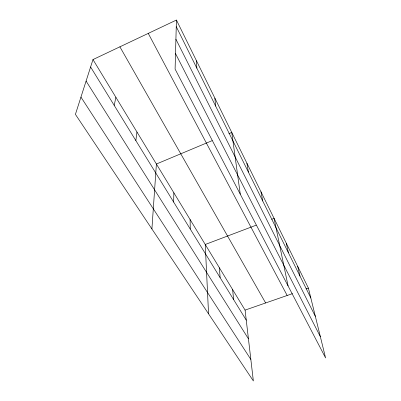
<?xml version="1.0" encoding="UTF-8"?>
<svg xmlns="http://www.w3.org/2000/svg" width="401" height="401" viewBox="0 0 401 401"><rect width="100%" height="100%" fill="white"/><g stroke="black" fill="none" stroke-linecap="round" stroke-linejoin="round"><path stroke-width="0.6" d="M173.653 202.069L173.859 192.786M176.43 20.05L175.097 69.102L325.587 357.933L308.399 288.108L176.43 20.05L92.982 59.569L75.413 114.365L253.357 380.95L245.081 310.103L92.982 59.569M151.909 228.961L156.395 164.019L212.154 140.651M135.849 140.581L136.967 132.014M114.2 105.373L115.899 97.318M228.876 133.643L231.758 132.435L240.274 194.194M256.154 225.192L205.242 244.485L208.555 313.828M271.768 219.277L274.078 218.4L288.068 285.923M245.081 310.103L292.469 293.642M306.038 288.931L308.399 288.108M80.947 97.097L250.846 359.431M86.085 81.072L248.435 338.81M90.601 66.992L246.254 320.153M119.894 46.822L265.637 302.966M148.26 33.388L287.161 295.487M175.518 53.574L320.354 336.675M175.909 39.223L315.346 316.349M176.255 26.656L310.83 297.983M297.702 266.384L299.998 276.149M286.289 243.196L288.424 252.82M260.991 191.808L262.725 200.996M246.921 163.232L248.394 172.114M214.856 98.1L215.653 106.095M232.645 289.617L233.613 299.592M219.392 267.788L220.129 277.652M196.48 60.772L196.831 68.15M190.104 219.542L190.254 229.071"/></g></svg>
